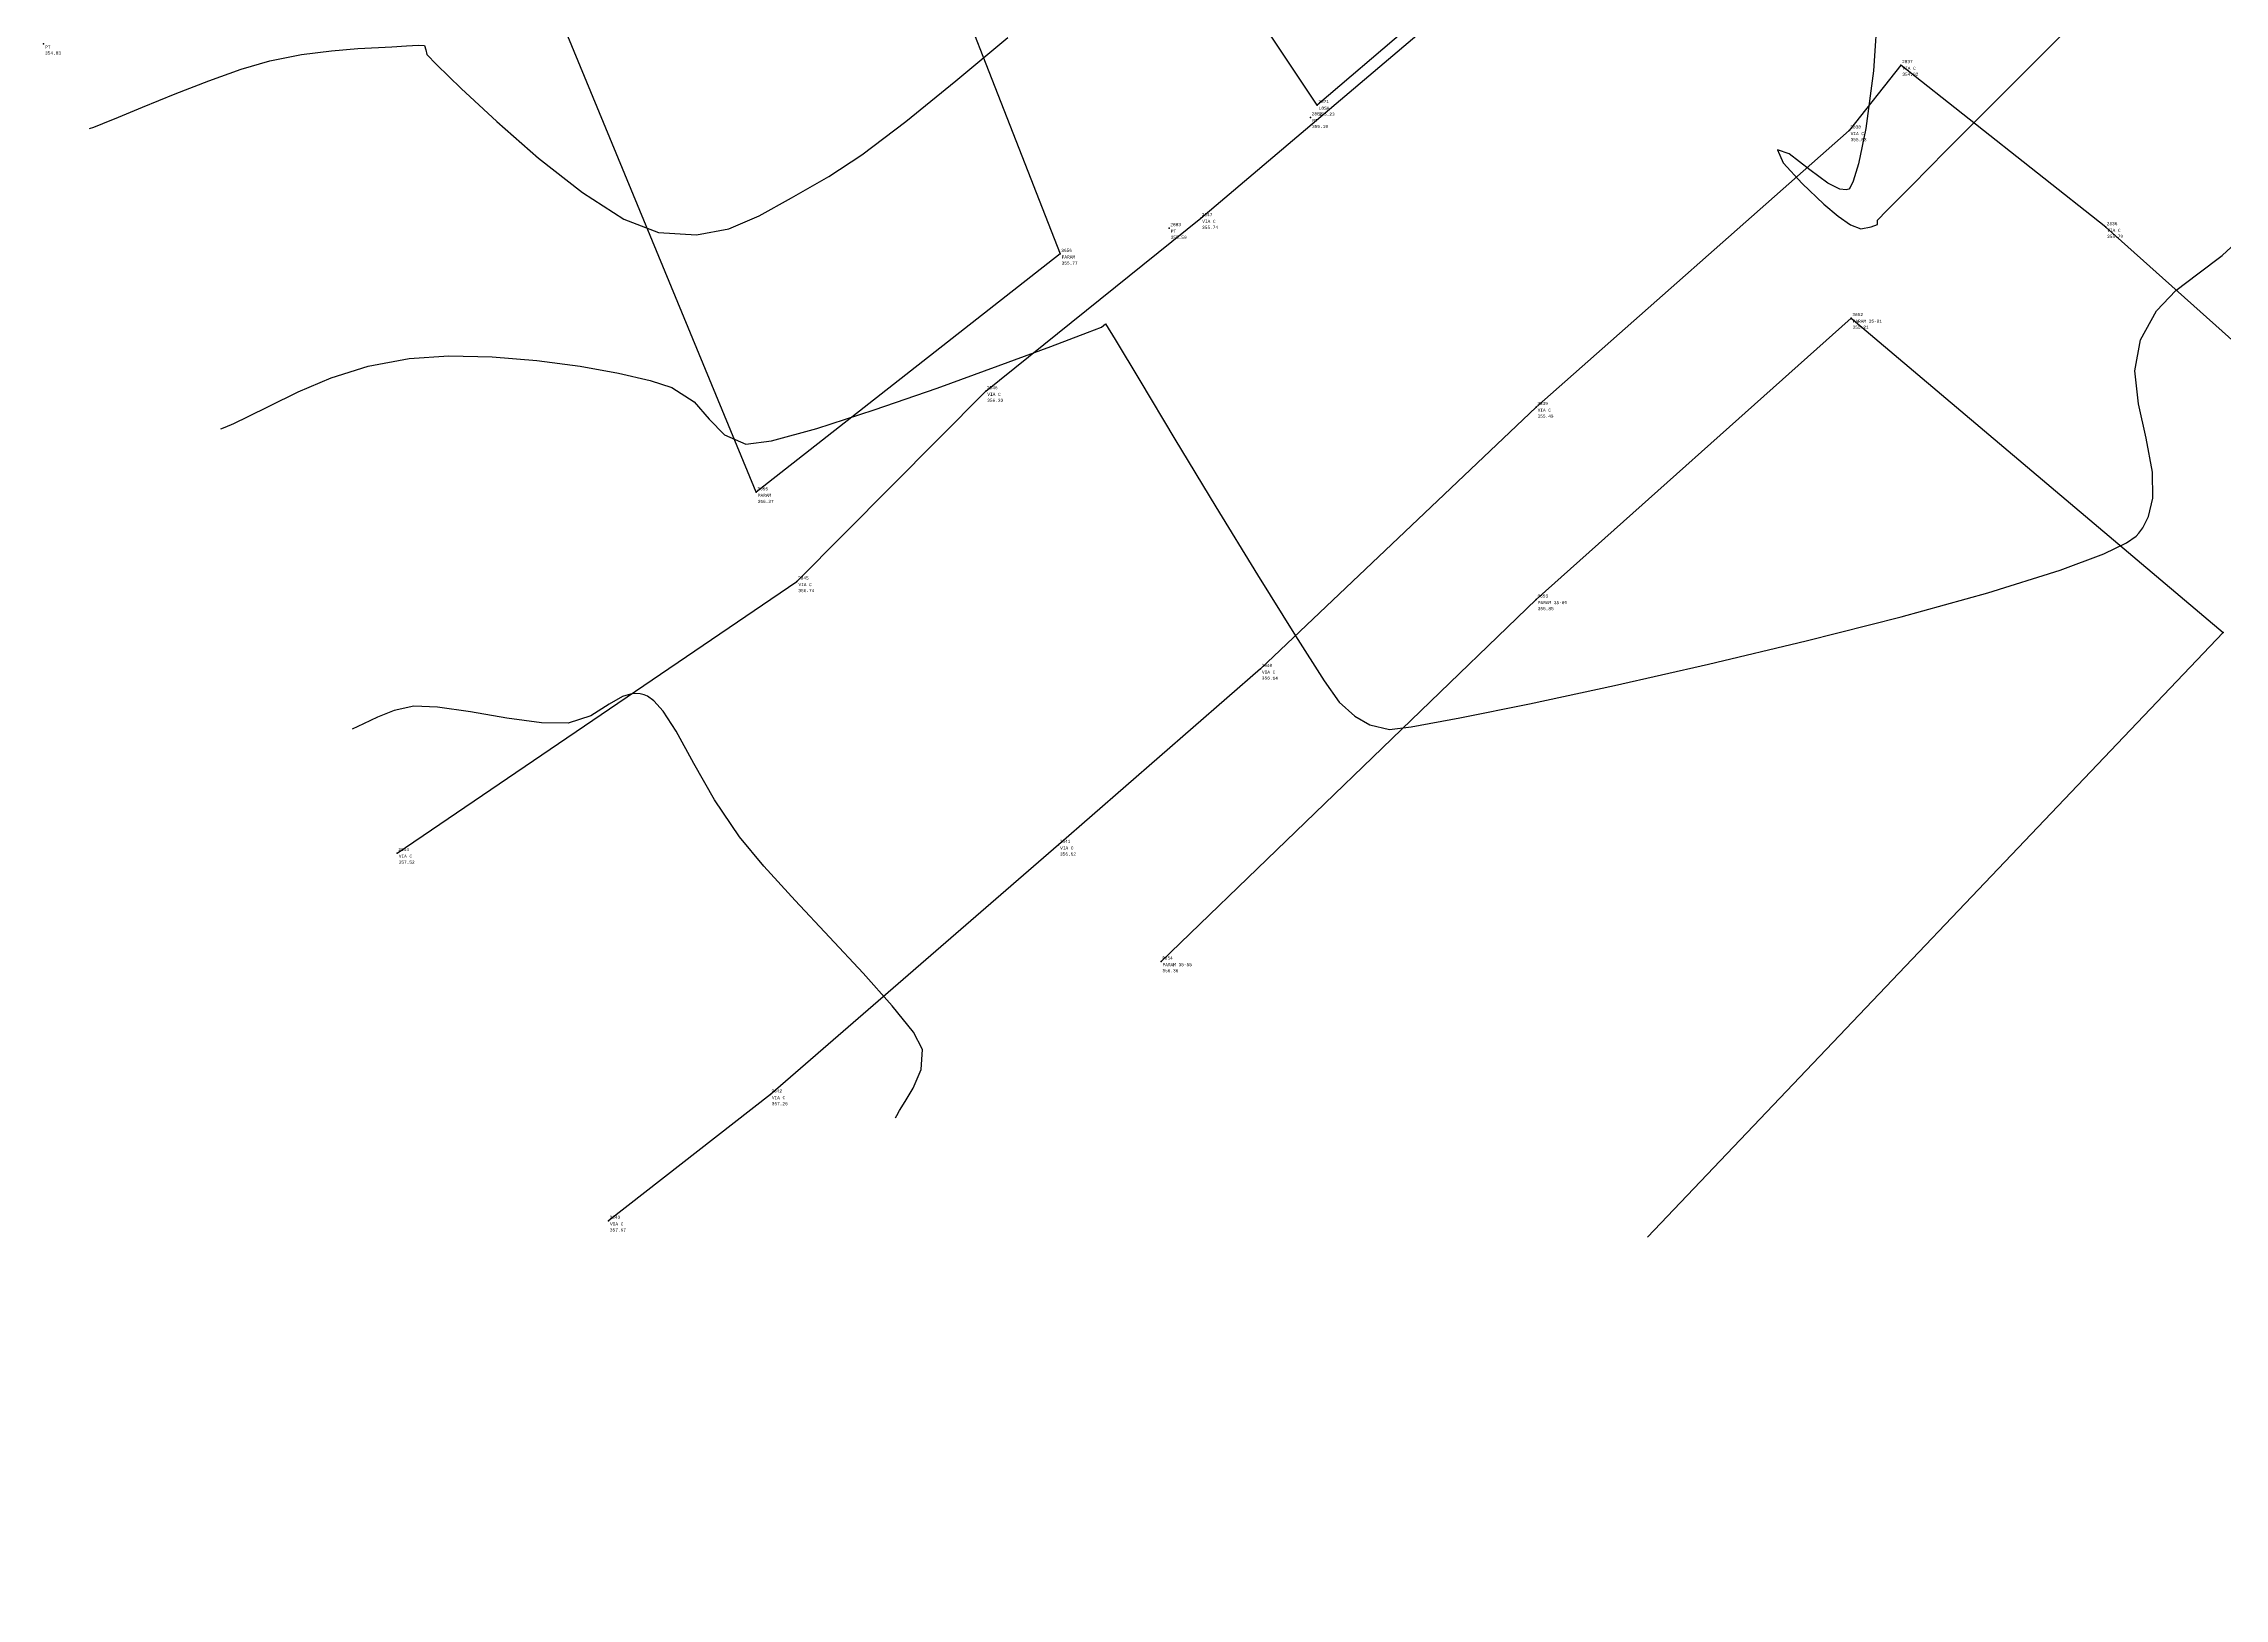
# Model space of a CAD drawing. Header units: metres. Extents: x 5050628 to 5051715, y 2427226 to 2427693.
# Drawn here: x 5051641.67 to 5051677.12, y 2427630.97 to 2427656.23 of the extents above; entities that cross this region are included whole.
import ezdxf
from ezdxf.enums import TextEntityAlignment as Align

# ---------------------------------------------------------------- set-up
doc = ezdxf.new("R2010")
doc.units = ezdxf.units.M
for name, color, linetype in [('C-TOPO-MINR-N', 11, 'Continuous'), ('CVL_PUNTO', 2, 'Continuous'), ('CVL_PUNTO_COR', 2, 'Continuous'), ('CVL_PUNTO_NUM', 2, 'Continuous'), ('Losa', 253, 'Continuous'), ('Paramento', 7, 'Continuous'), ('Via Concreto', 252, 'Continuous')]:
    doc.layers.add(name, color=color, linetype=linetype)
doc.styles.add('MONOTXT4', font='monotxt4.shx')

msp = doc.modelspace()

# ---------------------------------------------------------------- linework, layer by layer
at = {"layer": 'C-TOPO-MINR-N', "color": 32, "linetype": 'Continuous', "lineweight": -3}
for points in [[(5051671.485, 2427656.842, 355.966), (5051671.416, 2427655.79, 355.966), (5051671.291, 2427654.855, 355.966), (5051671.174, 2427654.281, 355.966), (5051671.089, 2427653.997, 355.966), (5051671.039, 2427653.893, 355.966), (5051671.016, 2427653.869, 355.966), (5051670.973, 2427653.854, 355.966), (5051670.868, 2427653.866, 355.966), (5051670.673, 2427653.965, 355.966), (5051670.381, 2427654.179, 355.966), (5051670.048, 2427654.439, 355.966), (5051669.859, 2427654.504, 355.966), (5051669.948, 2427654.297, 355.966), (5051670.257, 2427653.959, 355.966), (5051670.612, 2427653.626, 355.966), (5051670.841, 2427653.427, 355.966), (5051671.044, 2427653.287, 355.966), (5051671.211, 2427653.224, 355.966), (5051671.38, 2427653.253, 355.966), (5051671.48, 2427653.294, 355.966), (5051671.481, 2427653.364, 355.966), (5051671.636, 2427653.522, 355.966), (5051672.038, 2427653.928, 355.966), (5051672.594, 2427654.489, 355.966), (5051673.213, 2427655.11, 355.966), (5051673.801, 2427655.7, 355.966), (5051674.268, 2427656.163, 355.966), (5051674.717, 2427656.606, 355.966)], [(5051642.417, 2427654.852, 355.966), (5051642.485, 2427654.877, 355.966), (5051642.634, 2427654.936, 355.966), (5051642.89, 2427655.04, 355.966), (5051643.277, 2427655.199, 355.966), (5051643.807, 2427655.416, 355.966), (5051644.355, 2427655.629, 355.966), (5051644.881, 2427655.815, 355.966), (5051645.35, 2427655.951, 355.966), (5051645.861, 2427656.053, 355.966), (5051646.348, 2427656.116, 355.966), (5051646.777, 2427656.152, 355.966), (5051647.115, 2427656.17, 355.966), (5051647.329, 2427656.181, 355.966), (5051647.567, 2427656.198, 355.966), (5051647.765, 2427656.208, 355.966), (5051647.86, 2427656.203, 355.966), (5051647.881, 2427656.132, 355.966), (5051647.9, 2427656.053, 355.966), (5051648.055, 2427655.895, 355.966), (5051648.457, 2427655.502, 355.966), (5051649.035, 2427654.965, 355.966), (5051649.716, 2427654.372, 355.966), (5051650.43, 2427653.814, 355.966), (5051651.104, 2427653.381, 355.966), (5051651.667, 2427653.162, 355.966), (5051652.281, 2427653.125, 355.966), (5051652.808, 2427653.225, 355.966), (5051653.304, 2427653.434, 355.966), (5051653.828, 2427653.726, 355.966), (5051654.437, 2427654.073, 355.966), (5051654.971, 2427654.423, 355.966), (5051655.685, 2427654.966, 355.966), (5051656.502, 2427655.627, 355.966), (5051657.346, 2427656.334, 355.966)], [(5051644.551, 2427649.971, 356.966), (5051644.62, 2427649.998, 356.966), (5051644.764, 2427650.06, 356.966), (5051644.996, 2427650.171, 356.966), (5051645.335, 2427650.343, 356.966), (5051645.81, 2427650.575, 356.966), (5051646.346, 2427650.8, 356.966), (5051646.944, 2427650.99, 356.966), (5051647.61, 2427651.118, 356.966), (5051648.256, 2427651.16, 356.966), (5051648.964, 2427651.144, 356.966), (5051649.69, 2427651.082, 356.966), (5051650.39, 2427650.989, 356.966), (5051651.018, 2427650.877, 356.966), (5051651.531, 2427650.758, 356.966), (5051651.884, 2427650.647, 356.966), (5051652.244, 2427650.414, 356.966), (5051652.492, 2427650.131, 356.966), (5051652.737, 2427649.875, 356.966), (5051653.088, 2427649.723, 356.966), (5051653.505, 2427649.776, 356.966), (5051654.238, 2427649.977, 356.966), (5051655.173, 2427650.28, 356.966), (5051656.195, 2427650.635, 356.966), (5051657.19, 2427650.995, 356.966), (5051658.044, 2427651.312, 356.966), (5051658.641, 2427651.538, 356.966), (5051658.868, 2427651.625, 356.966), (5051658.933, 2427651.678, 356.966), (5051659.087, 2427651.425, 356.966), (5051659.489, 2427650.756, 356.966), (5051660.062, 2427649.806, 356.966), (5051660.727, 2427648.708, 356.966), (5051661.406, 2427647.598, 356.966), (5051662.019, 2427646.609, 356.966), (5051662.487, 2427645.876, 356.966), (5051662.733, 2427645.533, 356.966), (5051662.988, 2427645.305, 356.966), (5051663.231, 2427645.161, 356.966), (5051663.547, 2427645.085, 356.966), (5051663.901, 2427645.129, 356.966), (5051664.692, 2427645.275, 356.966), (5051665.826, 2427645.505, 356.966), (5051667.205, 2427645.802, 356.966), (5051668.735, 2427646.149, 356.966), (5051670.321, 2427646.527, 356.966), (5051671.866, 2427646.919, 356.966), (5051673.275, 2427647.308, 356.966), (5051674.453, 2427647.675, 356.966), (5051675.164, 2427647.942, 356.966), (5051675.531, 2427648.12, 356.966), (5051675.685, 2427648.227, 356.966), (5051675.732, 2427648.276, 356.966), (5051675.794, 2427648.365, 356.966), (5051675.887, 2427648.551, 356.966), (5051675.958, 2427648.848, 356.966), (5051675.953, 2427649.269, 356.966), (5051675.851, 2427649.821, 356.966), (5051675.725, 2427650.378, 356.966), (5051675.664, 2427650.918, 356.966), (5051675.756, 2427651.418, 356.966), (5051676.019, 2427651.889, 356.966), (5051676.33, 2427652.221, 356.966), (5051676.687, 2427652.494, 356.966), (5051677.083, 2427652.789, 356.966), (5051677.514, 2427653.185, 356.966)], [(5051655.521, 2427638.777, 357.966), (5051655.538, 2427638.815, 357.966), (5051655.583, 2427638.899, 357.966), (5051655.673, 2427639.042, 357.966), (5051655.805, 2427639.258, 357.966), (5051655.937, 2427639.562, 357.966), (5051655.96, 2427639.89, 357.966), (5051655.81, 2427640.171, 357.966), (5051655.467, 2427640.599, 357.966), (5051654.991, 2427641.128, 357.966), (5051654.443, 2427641.713, 357.966), (5051653.885, 2427642.307, 357.966), (5051653.378, 2427642.865, 357.966), (5051652.982, 2427643.341, 357.966), (5051652.576, 2427643.944, 357.966), (5051652.24, 2427644.536, 357.966), (5051651.952, 2427645.058, 357.966), (5051651.741, 2427645.384, 357.966), (5051651.588, 2427645.555, 357.966), (5051651.485, 2427645.627, 357.966), (5051651.433, 2427645.649, 357.966), (5051651.369, 2427645.665, 357.966), (5051651.248, 2427645.671, 357.966), (5051651.08, 2427645.625, 357.966), (5051650.863, 2427645.498, 357.966), (5051650.567, 2427645.311, 357.966), (5051650.197, 2427645.19, 357.966), (5051649.763, 2427645.198, 357.966), (5051649.202, 2427645.274, 357.966), (5051648.607, 2427645.374, 357.966), (5051648.071, 2427645.453, 357.966), (5051647.688, 2427645.467, 357.966), (5051647.369, 2427645.396, 357.966), (5051647.098, 2427645.289, 357.966), (5051646.871, 2427645.177, 357.966), (5051646.685, 2427645.091, 357.966)]]:
    msp.add_polyline3d(points, dxfattribs=at)
at = {"layer": 'CVL_PUNTO', "color": 4}
for p in [(5051641.67, 2427656.228, 355.294), (5051641.67, 2427656.228, 355.294), (5051671.863, 2427655.882, 355.391), (5051671.863, 2427655.882, 355.391), (5051662.375, 2427655.234, 355.696), (5051662.375, 2427655.234, 355.696), (5051662.267, 2427655.034, 355.661), (5051662.267, 2427655.034, 355.661), (5051671.022, 2427654.82, 355.494), (5051671.022, 2427654.82, 355.494), (5051660.48, 2427653.395, 356.205), (5051660.48, 2427653.395, 356.205), (5051659.969, 2427653.233, 355.968), (5051659.969, 2427653.233, 355.968), (5051675.192, 2427653.249, 356.256), (5051675.192, 2427653.249, 356.256), (5051658.196, 2427652.815, 356.241), (5051658.196, 2427652.815, 356.241), (5051671.055, 2427651.772, 355.673), (5051671.055, 2427651.772, 355.673), (5051656.987, 2427650.584, 356.796), (5051656.987, 2427650.584, 356.796), (5051665.933, 2427650.327, 355.952), (5051665.933, 2427650.327, 355.952), (5051653.256, 2427648.942, 356.835), (5051653.256, 2427648.942, 356.835), (5051653.916, 2427647.492, 357.204), (5051653.916, 2427647.492, 357.204), (5051665.936, 2427647.199, 356.313), (5051665.936, 2427647.199, 356.313), (5051677.104, 2427646.665, 356.895), (5051677.104, 2427646.665, 356.895), (5051661.451, 2427646.071, 356.605), (5051661.451, 2427646.071, 356.605), (5051647.419, 2427643.08, 357.988), (5051647.419, 2427643.08, 357.988), (5051658.17, 2427643.212, 357.082), (5051658.17, 2427643.212, 357.082), (5051659.835, 2427641.316, 356.829), (5051659.835, 2427641.316, 356.829), (5051653.484, 2427639.155, 357.729), (5051653.484, 2427639.155, 357.729), (5051650.853, 2427637.103, 358.133), (5051650.853, 2427637.103, 358.133)]:
    msp.add_point(p, dxfattribs=at)
at = {"layer": 'Losa', "elevation": 355.651, "flags": 128}
msp.add_lwpolyline([(5051660.7, 2427658.204), (5051660.411, 2427659.744), (5051665.195, 2427660.605), (5051665.583, 2427660.375), (5051665.496, 2427658.434), (5051665.245, 2427657.686), (5051662.375, 2427655.234), (5051660.793, 2427657.611), (5051660.7, 2427658.204)], dxfattribs=at)
at = {"layer": 'Paramento', "flags": 128}
for points, elevation in [([(5051653.256, 2427648.942), (5051650.053, 2427656.697), (5051655.543, 2427659.595), (5051658.197, 2427652.815), (5051653.256, 2427648.942)], 356.835), ([(5051659.835, 2427641.316), (5051665.936, 2427647.199), (5051671.055, 2427651.772), (5051677.104, 2427646.665), (5051667.745, 2427636.838)], 355.673)]:
    msp.add_lwpolyline(points, dxfattribs=dict(at, elevation=elevation))
at = {"layer": 'Via Concreto'}
for points in [[(5051647.419, 2427643.08, 357.988), (5051653.916, 2427647.492, 357.204), (5051656.987, 2427650.584, 356.796), (5051660.48, 2427653.395, 356.205), (5051665.875, 2427657.97, 355.334), (5051666.26, 2427658.721, 355.776), (5051666.395, 2427659.699, 355.77), (5051666.338, 2427659.923, 355.062), (5051665.935, 2427660.751, 354.928), (5051664.726, 2427662.076, 354.665), (5051664.269, 2427664.13, 354.568), (5051662.959, 2427665.636, 354.373)], [(5051699.164, 2427630.969, 361.033), (5051694.249, 2427635.083, 360.158), (5051689.679, 2427639.145, 359.375), (5051685.172, 2427644.433, 358.303), (5051678.261, 2427650.509, 357.158), (5051675.192, 2427653.249, 356.256), (5051671.863, 2427655.882, 355.391), (5051671.022, 2427654.82, 355.494), (5051665.933, 2427650.327, 355.952), (5051661.451, 2427646.071, 356.605), (5051658.17, 2427643.212, 357.082), (5051653.484, 2427639.155, 357.729), (5051650.853, 2427637.103, 358.133)]]:
    msp.add_polyline3d(points, dxfattribs=at)

# ---------------------------------------------------------------- texts
at = {"layer": 'CVL_PUNTO_COR', "color": 4, "style": 'MONOTXT4'}
for s, p in [('354.83', (5051641.693, 2427656.105, 355.294)), ('354.92', (5051671.886, 2427655.759, 355.391)), ('355.23', (5051662.398, 2427655.111, 355.696)), ('355.19', (5051662.29, 2427654.911, 355.661)), ('355.03', (5051671.045, 2427654.697, 355.494)), ('355.50', (5051659.992, 2427653.11, 355.968)), ('355.74', (5051660.503, 2427653.272, 356.205)), ('355.79', (5051675.215, 2427653.126, 356.256)), ('355.77', (5051658.219, 2427652.692, 356.241)), ('355.21', (5051671.078, 2427651.649, 355.673)), ('356.33', (5051657.01, 2427650.461, 356.796)), ('355.49', (5051665.956, 2427650.204, 355.952)), ('356.37', (5051653.279, 2427648.819, 356.835)), ('356.74', (5051653.939, 2427647.369, 357.204)), ('355.85', (5051665.959, 2427647.076, 356.313)), ('356.14', (5051661.474, 2427645.948, 356.605)), ('356.62', (5051658.193, 2427643.089, 357.082)), ('357.52', (5051647.442, 2427642.957, 357.988)), ('356.36', (5051659.858, 2427641.193, 356.829)), ('357.26', (5051653.507, 2427639.032, 357.729)), ('357.67', (5051650.876, 2427636.98, 358.133))]:
    msp.add_text(s, height=0.05, dxfattribs=at).set_placement(p, align=Align.TOP_LEFT)
at = {"layer": 'CVL_PUNTO_NUM', "color": 4, "style": 'MONOTXT4'}
for s, p in [('PT', (5051641.695, 2427656.203, 355.294)), ('VIA C', (5051671.888, 2427655.857, 355.391)), ('LOSA', (5051662.4, 2427655.209, 355.696)), ('PT', (5051662.292, 2427655.009, 355.661)), ('VIA C', (5051671.047, 2427654.795, 355.494)), ('VIA C', (5051660.505, 2427653.37, 356.205)), ('PT', (5051659.994, 2427653.208, 355.968)), ('VIA C', (5051675.217, 2427653.224, 356.256)), ('PARAM', (5051658.221, 2427652.79, 356.241)), ('PARAM 35-01', (5051671.08, 2427651.747, 355.673)), ('VIA C', (5051657.012, 2427650.559, 356.796)), ('VIA C', (5051665.958, 2427650.302, 355.952)), ('PARAM', (5051653.281, 2427648.917, 356.835)), ('VIA C', (5051653.941, 2427647.467, 357.204)), ('PARAM 35-01', (5051665.961, 2427647.174, 356.313)), ('VIA C', (5051661.476, 2427646.046, 356.605)), ('VIA C', (5051647.444, 2427643.055, 357.988)), ('VIA C', (5051658.195, 2427643.187, 357.082)), ('PARAM 35-55', (5051659.86, 2427641.291, 356.829)), ('VIA C', (5051653.509, 2427639.13, 357.729)), ('VIA C', (5051650.878, 2427637.078, 358.133))]:
    msp.add_text(s, height=0.05, dxfattribs=at).set_placement(p, align=Align.TOP_LEFT)
for s, p in [('2837', (5051671.881, 2427655.9, 355.391)), ('2882', (5051662.285, 2427655.052, 355.661)), ('2871', (5051662.393, 2427655.252, 355.696)), ('2838', (5051671.04, 2427654.838, 355.494)), ('2883', (5051659.987, 2427653.251, 355.968)), ('2847', (5051660.498, 2427653.413, 356.205)), ('2836', (5051675.21, 2427653.267, 356.256)), ('3656', (5051658.214, 2427652.833, 356.241)), ('3652', (5051671.073, 2427651.79, 355.673)), ('2846', (5051657.005, 2427650.602, 356.796)), ('2839', (5051665.951, 2427650.345, 355.952)), ('3655', (5051653.274, 2427648.96, 356.835)), ('2845', (5051653.934, 2427647.51, 357.204)), ('3653', (5051665.954, 2427647.217, 356.313)), ('2840', (5051661.469, 2427646.089, 356.605)), ('2844', (5051647.437, 2427643.098, 357.988)), ('2841', (5051658.188, 2427643.23, 357.082)), ('3654', (5051659.853, 2427641.334, 356.829)), ('2842', (5051653.502, 2427639.173, 357.729)), ('2843', (5051650.871, 2427637.121, 358.133))]:
    msp.add_text(s, height=0.05, dxfattribs=at).set_placement(p, align=Align.BOTTOM_LEFT)

doc.saveas('drawing.dxf')
